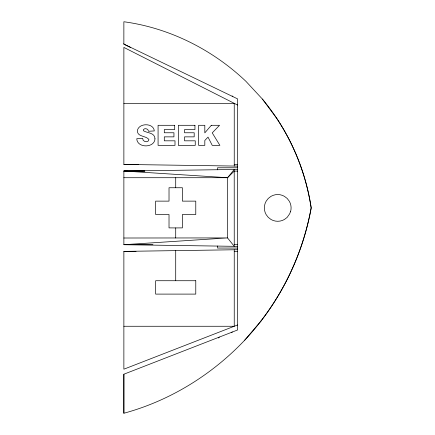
<?xml version="1.0" encoding="UTF-8"?>
<svg xmlns="http://www.w3.org/2000/svg" width="435" height="435" viewBox="0 0 435 435"><rect width="100%" height="100%" fill="white"/><g stroke="black" fill="none" stroke-linecap="round" stroke-linejoin="round"><path stroke-width="0.65" d="M260.886 321.101A259.896 255.845 -90 0 0 311.194 207.914A219.539 216.119 -90 0 0 276.769 118.429L262.376 99.049L245.944 81.356C212.601 49.655 169.574 27.965 123.872 21.75L123.861 44.098L237.586 98.886L237.586 329.986L123.872 374.209L123.872 413.25C169.927 400.738 211.959 374.758 244.726 340.17L260.913 321.117M237.586 246.373L123.872 244.698L123.872 171.026L237.586 169.449M123.872 43.576L123.834 44.142L130.56 47.458M123.872 177.714L227.548 177.714L234.215 169.492L234.242 246.324L227.548 237.918L227.548 177.714L234.242 171.118L237.586 171.118M218.386 338.006L219.349 337.071M231.268 332.443L232.404 331.997M237.586 324.967L123.872 369.19L123.872 251.386L237.586 249.717M175.713 227.929L182.401 227.886L182.401 214.504L195.777 214.504L195.777 201.128L182.401 201.128L182.401 187.746L169.019 187.746L169.019 201.128L155.643 201.128L155.643 214.504L169.019 214.504L169.019 227.886L175.713 227.929L175.713 237.961M123.872 103.34L234.242 103.34L234.242 166.05M237.586 105.031L123.872 47.415L123.872 164.43L138.749 164.43M234.242 164.43L237.586 164.43M237.586 167.774L217.516 167.774L217.516 169.797M144.839 171.118L123.872 171.037L144.839 171.064M123.872 238.01L227.548 237.918L123.872 244.698L152.957 244.698M234.242 244.698L237.586 244.698M237.586 248.042L217.516 248.042L217.516 246.02M123.872 251.386L136.046 251.386M234.242 251.386L237.586 251.386M123.872 326.266L234.242 326.266L234.242 249.766M123.872 164.43L237.586 166.099M123.872 171.026L227.548 177.714M232.149 95.917L232.904 96.641M175.713 177.714L175.713 187.746M175.713 250.625L175.713 280.727M123.872 374.209L123.872 413.25M244.726 340.17A261.832 261.832 0 0 0 311.166 207.908A221.567 221.567 0 0 0 262.376 99.049M154.974 138.836C154.566 148.21 137.085 148.281 136.769 138.721L142.669 138.357C142.343 141.843 148.259 143.24 148.949 139.695C146.579 135.383 135.535 137.248 137.748 129.32C140.391 122.866 153.615 123.138 154.316 130.935L148.471 131.278C148.411 128.831 144.784 127.727 143.392 129.657L143.371 130.718C147.177 133.197 154.952 132.49 154.974 138.836M290.64 211.372L289.607 213.873L287.176 217.369L284.408 219.496A13.768 13.556 -90 0 1 271.032 219.496L268.259 217.369L266.133 214.596A13.202 13.001 -90 0 1 266.133 201.22L268.259 198.447L271.032 196.321A13.768 13.556 -90 0 1 284.408 196.326L287.176 198.447L289.302 201.22A13.197 12.99 -90 0 1 290.645 211.372M211.307 125.296L204.814 132.882L204.814 125.296L198.616 125.296L198.616 145.361L204.814 145.361L204.814 140.467L208.017 137.112L212.247 145.361L219.887 145.361L212.231 132.871L219.555 125.296L211.307 125.296M174.701 125.296L158.079 125.296L158.079 145.361L175 145.361L175 140.82L164.294 140.82L164.294 136.862L173.946 136.862L173.946 132.767L164.294 132.767L164.294 129.581L174.701 129.581L174.701 125.296M194.945 125.296L178.328 125.296L178.328 145.361L195.244 145.361L195.244 140.82L184.543 140.82L184.543 136.862L194.189 136.862L194.189 132.767L184.543 132.767L184.543 129.581L194.945 129.581L194.945 125.296M195.777 280.727L155.643 280.727L155.643 294.103L195.777 294.103L195.777 280.727"/></g></svg>
